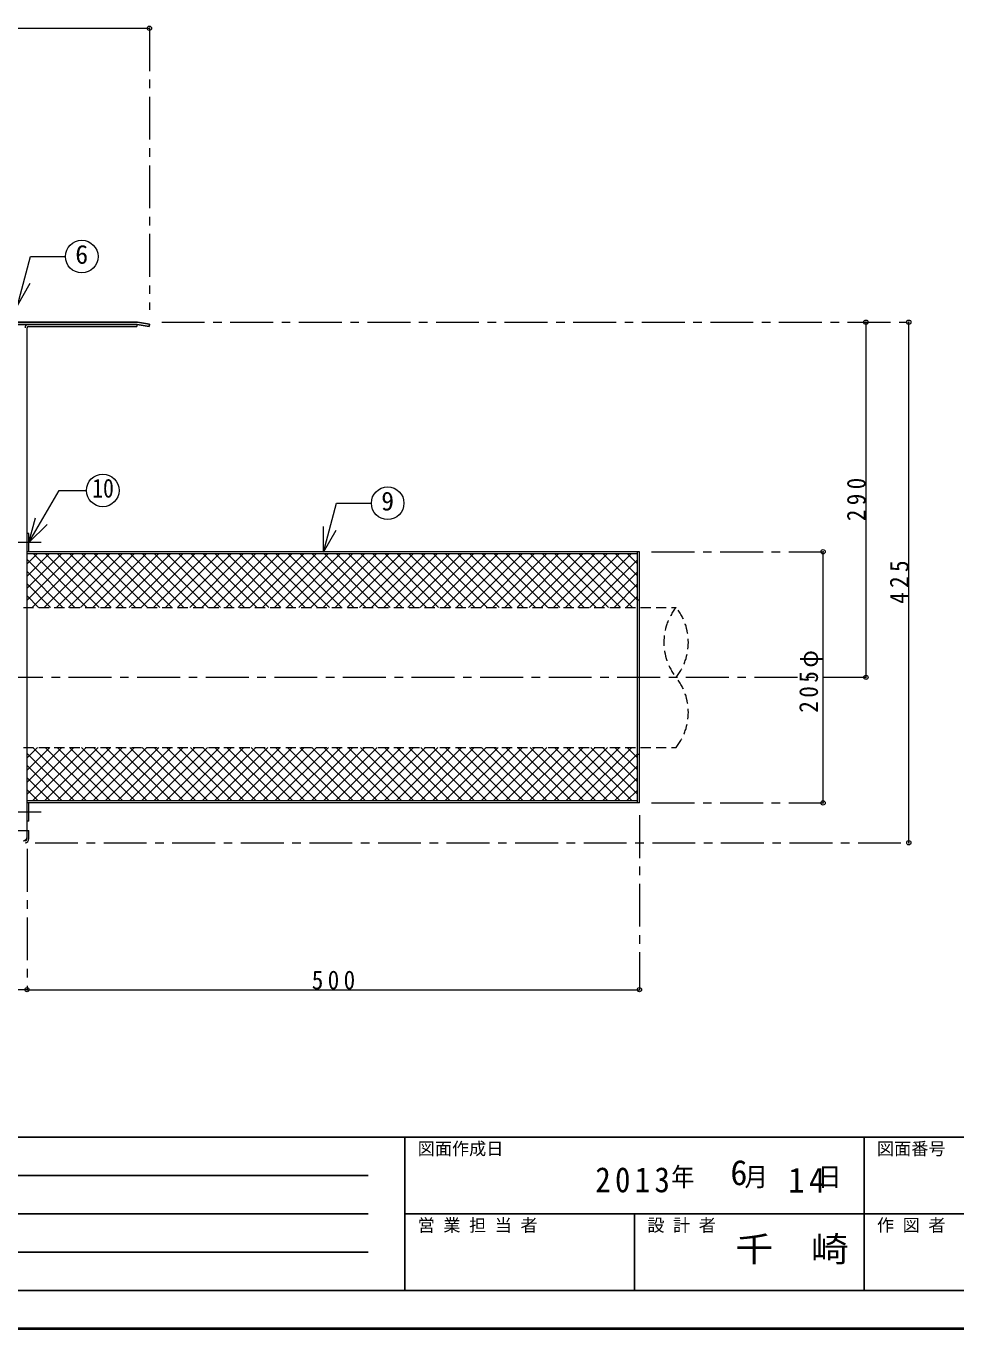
# Model space of a CAD drawing. Units: millimetres at full size, sheet at 1:7. Extents: x -1473 to 1362, y -958 to 1009.
# Drawn here: x -404 to 356, y -958 to 106 of the extents above; entities that cross this region are included whole.
import ezdxf
from ezdxf.enums import TextEntityAlignment as Align

# ---------------------------------------------------------------- set-up
doc = ezdxf.new("R2010")
doc.units = ezdxf.units.MM
doc.header["$LTSCALE"] = 7
doc.header["$PDMODE"] = 32
doc.header["$PDSIZE"] = 3.5
doc.linetypes.add('CHAIN1', pattern=[8, 5, -1, 1, -1])
doc.linetypes.add('DASHED1', pattern=[1.8, 1.2, -0.6])
doc.layers.add('0-0_ﾚｲﾔ1', color=4, linetype='Continuous', lineweight=9)
doc.styles.add('ＭＳ ゴシック', font='')
doc.styles.get('ＭＳ ゴシック').set_extended_font_data('MS Gothic')

msp = doc.modelspace()

# ---------------------------------------------------------------- linework, layer by layer
at = {"layer": '0-0_ﾚｲﾔ1'}
for p, q in [((-1002.745, 103.955), (-302.745, 103.955)), ((282.255, -136.045), (282.255, -426.045)), ((317.255, -561.045), (317.255, -136.045)), ((-402.745, -363.147), (-364.743, -325.145)), ((-402.745, -353.248), (-374.643, -325.145)), ((-402.745, -343.348), (-384.542, -325.145)), ((-402.745, -333.449), (-394.442, -325.145)), ((-398.594, -368.895), (-354.844, -325.145)), ((-397.518, -325.145), (-353.768, -368.895)), ((-388.694, -368.895), (-344.944, -325.145)), ((-387.618, -325.145), (-343.868, -368.895)), ((-378.795, -368.895), (-335.045, -325.145)), ((-377.719, -325.145), (-333.969, -368.895)), ((-368.895, -368.895), (-325.145, -325.145)), ((-367.819, -325.145), (-324.069, -368.895)), ((-358.996, -368.895), (-315.246, -325.145)), ((-357.92, -325.145), (-314.17, -368.895)), ((-349.096, -368.895), (-305.346, -325.145)), ((-348.02, -325.145), (-304.27, -368.895)), ((-339.197, -368.895), (-295.447, -325.145)), ((-338.121, -325.145), (-294.371, -368.895)), ((-329.297, -368.895), (-285.547, -325.145)), ((-328.221, -325.145), (-284.471, -368.895)), ((-319.398, -368.895), (-275.648, -325.145)), ((-318.322, -325.145), (-274.572, -368.895)), ((-309.498, -368.895), (-265.748, -325.145)), ((-308.422, -325.145), (-264.672, -368.895)), ((-299.599, -368.895), (-255.849, -325.145)), ((-298.523, -325.145), (-254.773, -368.895)), ((-289.699, -368.895), (-245.949, -325.145)), ((-288.623, -325.145), (-244.873, -368.895)), ((-279.8, -368.895), (-236.05, -325.145)), ((-278.724, -325.145), (-234.974, -368.895)), ((-269.901, -368.895), (-226.151, -325.145)), ((-268.824, -325.145), (-225.074, -368.895)), ((-260.001, -368.895), (-216.251, -325.145)), ((-258.925, -325.145), (-215.175, -368.895)), ((-250.102, -368.895), (-206.352, -325.145)), ((-249.025, -325.145), (-205.275, -368.895)), ((-240.202, -368.895), (-196.452, -325.145)), ((-239.126, -325.145), (-195.376, -368.895)), ((-230.303, -368.895), (-186.553, -325.145)), ((-229.226, -325.145), (-185.476, -368.895)), ((-220.403, -368.895), (-176.653, -325.145)), ((-219.327, -325.145), (-175.577, -368.895)), ((-210.504, -368.895), (-166.754, -325.145)), ((-209.427, -325.145), (-165.677, -368.895)), ((-200.604, -368.895), (-156.854, -325.145)), ((-199.528, -325.145), (-155.778, -368.895)), ((-190.705, -368.895), (-146.955, -325.145)), ((-189.628, -325.145), (-145.878, -368.895)), ((-180.805, -368.895), (-137.055, -325.145)), ((-179.729, -325.145), (-135.979, -368.895)), ((-170.906, -368.895), (-127.156, -325.145)), ((-169.829, -325.145), (-126.079, -368.895)), ((-161.006, -368.895), (-117.256, -325.145)), ((-159.93, -325.145), (-116.18, -368.895)), ((-151.107, -368.895), (-107.357, -325.145)), ((-150.03, -325.145), (-106.28, -368.895)), ((-141.207, -368.895), (-97.457, -325.145)), ((-140.131, -325.145), (-96.381, -368.895)), ((-131.308, -368.895), (-87.558, -325.145)), ((-130.231, -325.145), (-86.481, -368.895)), ((-121.408, -368.895), (-77.658, -325.145)), ((-120.332, -325.145), (-76.582, -368.895)), ((-111.509, -368.895), (-67.759, -325.145)), ((-110.432, -325.145), (-66.682, -368.895)), ((-101.609, -368.895), (-57.859, -325.145)), ((-100.533, -325.145), (-56.783, -368.895)), ((-91.71, -368.895), (-47.96, -325.145)), ((-90.633, -325.145), (-46.883, -368.895)), ((-81.81, -368.895), (-38.06, -325.145)), ((-80.734, -325.145), (-36.984, -368.895)), ((-71.911, -368.895), (-28.161, -325.145)), ((-70.834, -325.145), (-27.084, -368.895)), ((-62.011, -368.895), (-18.261, -325.145)), ((-60.935, -325.145), (-17.185, -368.895)), ((-52.112, -368.895), (-8.362, -325.145)), ((-51.035, -325.145), (-7.285, -368.895)), ((-42.212, -368.895), (1.538, -325.145)), ((-41.136, -325.145), (2.614, -368.895)), ((-32.313, -368.895), (11.437, -325.145)), ((-31.236, -325.145), (12.514, -368.895)), ((-22.413, -368.895), (21.337, -325.145)), ((-21.337, -325.145), (22.413, -368.895)), ((-12.514, -368.895), (31.236, -325.145)), ((-11.437, -325.145), (32.313, -368.895)), ((-2.614, -368.895), (41.136, -325.145)), ((-1.538, -325.145), (42.212, -368.895)), ((7.285, -368.895), (51.035, -325.145)), ((8.362, -325.145), (52.112, -368.895)), ((17.185, -368.895), (60.935, -325.145)), ((18.261, -325.145), (62.011, -368.895)), ((27.084, -368.895), (70.834, -325.145)), ((28.161, -325.145), (71.911, -368.895)), ((36.984, -368.895), (80.734, -325.145)), ((38.06, -325.145), (81.81, -368.895)), ((46.883, -368.895), (90.633, -325.145)), ((47.96, -325.145), (91.71, -368.895)), ((57.859, -325.145), (95.655, -362.941)), ((67.759, -325.145), (95.655, -353.042)), ((77.658, -325.145), (95.655, -343.142)), ((87.558, -325.145), (95.655, -333.243)), ((247.255, -528.545), (247.255, -323.545)), ((-402.745, -329.817), (-363.667, -368.895)), ((-402.745, -339.717), (-373.567, -368.895)), ((56.783, -368.895), (95.655, -330.024)), ((66.682, -368.895), (95.655, -339.923)), ((-402.745, -349.616), (-383.466, -368.895)), ((76.582, -368.895), (95.655, -349.823)), ((-402.745, -359.516), (-393.366, -368.895)), ((86.481, -368.895), (95.655, -359.722)), ((95.655, -489.045), (95.655, -363.045)), ((97.255, -489.045), (97.255, -363.045)), ((-402.745, -521.539), (-364.402, -483.195)), ((-402.745, -511.64), (-374.301, -483.195)), ((-402.745, -501.74), (-384.201, -483.195)), ((-402.745, -491.841), (-394.1, -483.195)), ((-402.745, -488.209), (-364.009, -526.945)), ((-398.252, -526.945), (-354.502, -483.195)), ((-397.86, -483.195), (-354.11, -526.945)), ((-388.353, -526.945), (-344.603, -483.195)), ((-387.96, -483.195), (-344.21, -526.945)), ((-378.453, -526.945), (-334.703, -483.195)), ((-378.061, -483.195), (-334.311, -526.945)), ((-368.554, -526.945), (-324.804, -483.195)), ((-368.161, -483.195), (-324.411, -526.945)), ((-358.654, -526.945), (-314.904, -483.195)), ((-358.262, -483.195), (-314.512, -526.945)), ((-348.755, -526.945), (-305.005, -483.195)), ((-348.362, -483.195), (-304.612, -526.945)), ((-338.855, -526.945), (-295.105, -483.195)), ((-338.463, -483.195), (-294.713, -526.945)), ((-328.956, -526.945), (-285.206, -483.195)), ((-328.563, -483.195), (-284.813, -526.945)), ((-319.056, -526.945), (-275.306, -483.195)), ((-318.664, -483.195), (-274.914, -526.945)), ((-309.157, -526.945), (-265.407, -483.195)), ((-308.764, -483.195), (-265.014, -526.945)), ((-299.257, -526.945), (-255.507, -483.195)), ((-298.865, -483.195), (-255.115, -526.945)), ((-289.358, -526.945), (-245.608, -483.195)), ((-288.965, -483.195), (-245.215, -526.945)), ((-279.458, -526.945), (-235.708, -483.195)), ((-279.066, -483.195), (-235.316, -526.945)), ((-269.559, -526.945), (-225.809, -483.195)), ((-269.166, -483.195), (-225.416, -526.945)), ((-259.659, -526.945), (-215.909, -483.195)), ((-259.267, -483.195), (-215.517, -526.945)), ((-249.76, -526.945), (-206.01, -483.195)), ((-249.367, -483.195), (-205.617, -526.945)), ((-239.86, -526.945), (-196.11, -483.195)), ((-239.468, -483.195), (-195.718, -526.945)), ((-229.961, -526.945), (-186.211, -483.195)), ((-229.568, -483.195), (-185.818, -526.945)), ((-220.061, -526.945), (-176.311, -483.195)), ((-219.669, -483.195), (-175.919, -526.945)), ((-210.162, -526.945), (-166.412, -483.195)), ((-209.769, -483.195), (-166.019, -526.945)), ((-200.262, -526.945), (-156.512, -483.195)), ((-199.87, -483.195), (-156.12, -526.945)), ((-190.363, -526.945), (-146.613, -483.195)), ((-189.97, -483.195), (-146.22, -526.945)), ((-180.463, -526.945), (-136.713, -483.195)), ((-180.071, -483.195), (-136.321, -526.945)), ((-170.564, -526.945), (-126.814, -483.195)), ((-170.171, -483.195), (-126.421, -526.945)), ((-160.664, -526.945), (-116.914, -483.195)), ((-160.272, -483.195), (-116.522, -526.945)), ((-150.765, -526.945), (-107.015, -483.195)), ((-150.372, -483.195), (-106.622, -526.945)), ((-140.865, -526.945), (-97.115, -483.195)), ((-140.473, -483.195), (-96.723, -526.945)), ((-130.966, -526.945), (-87.216, -483.195)), ((-130.573, -483.195), (-86.823, -526.945)), ((-121.066, -526.945), (-77.316, -483.195)), ((-120.674, -483.195), (-76.924, -526.945)), ((-111.167, -526.945), (-67.417, -483.195)), ((-110.774, -483.195), (-67.024, -526.945)), ((-101.267, -526.945), (-57.517, -483.195)), ((-100.875, -483.195), (-57.125, -526.945)), ((-91.368, -526.945), (-47.618, -483.195)), ((-90.975, -483.195), (-47.225, -526.945)), ((-81.468, -526.945), (-37.718, -483.195)), ((-81.076, -483.195), (-37.326, -526.945)), ((-71.569, -526.945), (-27.819, -483.195)), ((-71.176, -483.195), (-27.426, -526.945)), ((-61.669, -526.945), (-17.919, -483.195)), ((-61.277, -483.195), (-17.527, -526.945)), ((-51.77, -526.945), (-8.02, -483.195)), ((-51.377, -483.195), (-7.627, -526.945)), ((-41.87, -526.945), (1.88, -483.195)), ((-41.478, -483.195), (2.272, -526.945)), ((-31.971, -526.945), (11.779, -483.195)), ((-31.578, -483.195), (12.172, -526.945)), ((-22.071, -526.945), (21.679, -483.195)), ((-21.679, -483.195), (22.071, -526.945)), ((-12.172, -526.945), (31.578, -483.195)), ((-11.779, -483.195), (31.971, -526.945)), ((-2.272, -526.945), (41.478, -483.195)), ((-1.88, -483.195), (41.87, -526.945)), ((7.627, -526.945), (51.377, -483.195)), ((8.02, -483.195), (51.77, -526.945)), ((17.527, -526.945), (61.277, -483.195)), ((17.919, -483.195), (61.669, -526.945)), ((27.426, -526.945), (71.176, -483.195)), ((27.819, -483.195), (71.569, -526.945)), ((37.326, -526.945), (81.076, -483.195)), ((37.718, -483.195), (81.468, -526.945)), ((47.225, -526.945), (90.975, -483.195)), ((47.618, -483.195), (91.368, -526.945)), ((57.125, -526.945), (95.655, -488.415)), ((57.517, -483.195), (95.655, -521.333)), ((67.417, -483.195), (95.655, -511.434)), ((77.316, -483.195), (95.655, -501.534)), ((87.216, -483.195), (95.655, -491.635)), ((-402.745, -498.109), (-373.909, -526.945)), ((67.024, -526.945), (95.655, -498.315)), ((-402.745, -508.008), (-383.808, -526.945)), ((76.924, -526.945), (95.655, -508.214)), ((-402.745, -517.908), (-393.708, -526.945)), ((86.823, -526.945), (95.655, -518.114)), ((-402.745, -681.045), (-902.745, -681.045)), ((-402.745, -681.045), (97.255, -681.045))]:
    msp.add_line(p, q, dxfattribs=at)
at = {"layer": '0-0_ﾚｲﾔ1', "linetype": 'CHAIN1'}
for p, q in [((-302.745, 103.955), (-302.745, -126.045)), ((-292.745, -136.045), (317.255, -136.045)), ((-391.145, -316.045), (-412.745, -316.045)), ((107.255, -323.545), (247.255, -323.545)), ((282.255, -426.045), (-480.745, -426.045)), ((107.255, -528.545), (247.255, -528.545)), ((-391.145, -536.045), (-412.745, -536.045)), ((97.255, -538.545), (97.255, -681.045)), ((-396.145, -561.045), (317.255, -561.045)), ((-402.745, -566.045), (-402.745, -681.045))]:
    msp.add_line(p, q, dxfattribs=at)
at = {"layer": '0-0_ﾚｲﾔ1', "color": 7, "lineweight": 18}
for p, q in [((-410.588, -122.529), (-399.868, -82.522)), ((-399.868, -82.522), (-371.366, -82.522)), ((-410.588, -122.529), (-400.088, -104.342)), ((-313.063, -138.045), (-313.063, -139.645)), ((-402.745, -557.845), (-402.745, -140.645)), ((-401.745, -139.645), (-313.063, -139.645)), ((-401.145, -316.045), (-376.529, -273.41)), ((-376.529, -273.41), (-354.155, -273.41)), ((-160.787, -323.931), (-150.068, -283.925)), ((-150.068, -283.925), (-121.565, -283.925)), ((-401.145, -316.045), (-395.71, -295.761)), ((-401.145, -316.045), (-386.296, -301.196)), ((-160.787, -323.931), (-160.787, -302.931)), ((-160.787, -323.931), (-150.287, -305.745)), ((-401.145, -308.545), (-402.745, -308.545)), ((-401.145, -323.545), (-401.145, -308.545)), ((95.655, -325.145), (-402.745, -325.145)), ((95.655, -363.045), (95.655, -323.545)), ((97.255, -363.045), (95.655, -363.045)), ((95.655, -528.545), (95.655, -489.045)), ((97.255, -489.045), (95.655, -489.045)), ((97.255, -528.545), (97.255, -489.045)), ((95.655, -526.945), (-402.745, -526.945)), ((97.255, -528.545), (-402.745, -528.545)), ((-401.145, -543.545), (-401.145, -528.545)), ((-401.145, -543.545), (-402.745, -543.545)), ((-402.745, -551.045), (-401.145, -551.045)), ((-401.145, -557.845), (-401.145, -551.045))]:
    msp.add_line(p, q, dxfattribs=at)
at = {"layer": '0-0_ﾚｲﾔ1', "color": 5, "lineweight": 25}
for p, q in [((-313.063, -136.045), (-418.588, -136.045)), ((-313.063, -138.045), (-418.588, -138.045)), ((-312.747, -138.071), (-303.061, -139.62)), ((-312.431, -136.096), (-302.745, -137.645)), ((-302.745, -137.645), (-303.061, -139.62))]:
    msp.add_line(p, q, dxfattribs=at)
at = {"layer": '0-0_ﾚｲﾔ1', "linetype": 'DASHED1'}
for p, q in [((-405.745, -368.895), (127.255, -368.895)), ((-405.745, -483.195), (127.255, -483.195)), ((-902.745, -551.045), (-402.745, -551.045))]:
    msp.add_line(p, q, dxfattribs=at)
at = {"layer": '0-0_ﾚｲﾔ1', "color": 6, "lineweight": 25}
for p, q in [((-1441.245, -801.545), (1330.755, -801.545)), ((-94.245, -926.545), (-94.245, -801.545)), ((280.755, -801.545), (280.755, -926.545)), ((-774.245, -832.795), (-124.245, -832.795)), ((-124.245, -864.045), (-774.245, -864.045)), ((1330.755, -864.045), (-94.245, -864.045)), ((93.255, -926.545), (93.255, -864.045)), ((-124.245, -895.295), (-774.245, -895.295)), ((1330.755, -926.545), (-1441.245, -926.545))]:
    msp.add_line(p, q, dxfattribs=at)
at = {"layer": '0-0_ﾚｲﾔ1', "color": 1, "lineweight": 40}
msp.add_line((1362.255, -958.045), (-1472.745, -958.045), dxfattribs=at)
at = {"layer": '0-0_ﾚｲﾔ1', "color": 7, "lineweight": 18}
msp.add_lwpolyline([(97.255, -363.045), (97.255, -323.545), (-402.745, -323.545)], dxfattribs=at)
for centre in [(-358.066, -82.522), (-340.855, -273.41), (-108.265, -283.925)]:
    msp.add_circle(centre, 13.3, dxfattribs=at)
for centre, radius, start, end in [((-401.745, -140.645), 2.6, 90, 180), ((-401.745, -140.645), 1, 90, 180), ((-405.945, -556.245), 3.2, 270, 0), ((-404.345, -557.845), 1.6, 270, 0), ((-404.345, -557.845), 3.2, 270, 0)]:
    msp.add_arc(centre, radius, start, end, dxfattribs=at)
at = {"layer": '0-0_ﾚｲﾔ1', "color": 5, "lineweight": 25}
for radius in [4, 2]:
    msp.add_arc((-313.063, -140.045), radius, 80.90972, 90, dxfattribs=at)
at = {"layer": '0-0_ﾚｲﾔ1', "linetype": 'DASHED1'}
for centre, start, end in [((163.081, -397.47), 141.42437, 218.57563), ((91.428, -397.47), 321.42437, 38.57563), ((91.428, -454.62), 321.42437, 38.57563)]:
    msp.add_arc(centre, 45.827, start, end, dxfattribs=at)
at = {"layer": '0-0_ﾚｲﾔ1'}
for p in [(-302.745, 103.955), (282.255, -136.045), (317.255, -136.045), (247.255, -323.545), (282.255, -426.045), (247.255, -528.545), (317.255, -561.045), (-402.745, -681.045), (97.255, -681.045)]:
    msp.add_point(p, dxfattribs=at)

# ---------------------------------------------------------------- texts
at = {"layer": '0-0_ﾚｲﾔ1', "color": 7, "style": 'ＭＳ ゴシック'}
for s, height, p in [('6', 15.4, (-363.316, -93.022)), ('9', 15.4, (-113.515, -294.425)), ('図面作成日', 10.26, (-83.745, -819.045)), ('図面番号', 10.26, (291.255, -819.045)), ('6', 20.53, (171.555, -846.795)), ('営 業 担 当 者', 10.26, (-83.745, -881.545)), ('設 計 者', 10.26, (103.755, -881.545)), ('作 図 者', 10.26, (291.255, -881.545))]:
    msp.add_text(s, height=height, dxfattribs=at).set_placement(p, align=Align.BOTTOM_LEFT)
for s, height, width, p in [('10', 15.4, 0.85, (-349.605, -283.91)), ('千\u3000崎', 20.53, 1.1, (175.755, -909.295))]:
    msp.add_text(s, height=height, dxfattribs=dict(at, width=width)).set_placement(p, align=Align.BOTTOM_LEFT)
at = {"layer": '0-0_ﾚｲﾔ1', "color": 7, "char_height": 15.4, "attachment_point": 7, "rotation": 90, "style": 'ＭＳ ゴシック'}
for s, insert in [('\\T1.38;\\W0.9;290', (282.255, -298.545)), ('\\T1.38;\\W0.9;425', (317.255, -366.045)), ('\\T1.3;\\W0.9;205φ', (247.255, -454.92))]:
    msp.add_mtext(s, dxfattribs=dict(at, insert=insert))
at = {"layer": '0-0_ﾚｲﾔ1', "color": 7, "attachment_point": 7, "style": 'ＭＳ ゴシック'}
for s, insert, char_height in [('\\T1.38;\\W0.9;500', (-170.245, -681.045), 15.4), ('\\T1.28;\\W0.9;2013', (61.305, -846.795), 20.53), ('\\T1.27;\\W0.9;年\\~\\~\\~月\\~\\~\\~日', (123.255, -843.295), 15.4), ('\\T1.27;\\W0.95;14', (218.805, -846.795), 20.53)]:
    msp.add_mtext(s, dxfattribs=dict(at, insert=insert, char_height=char_height))

doc.saveas('drawing.dxf')
